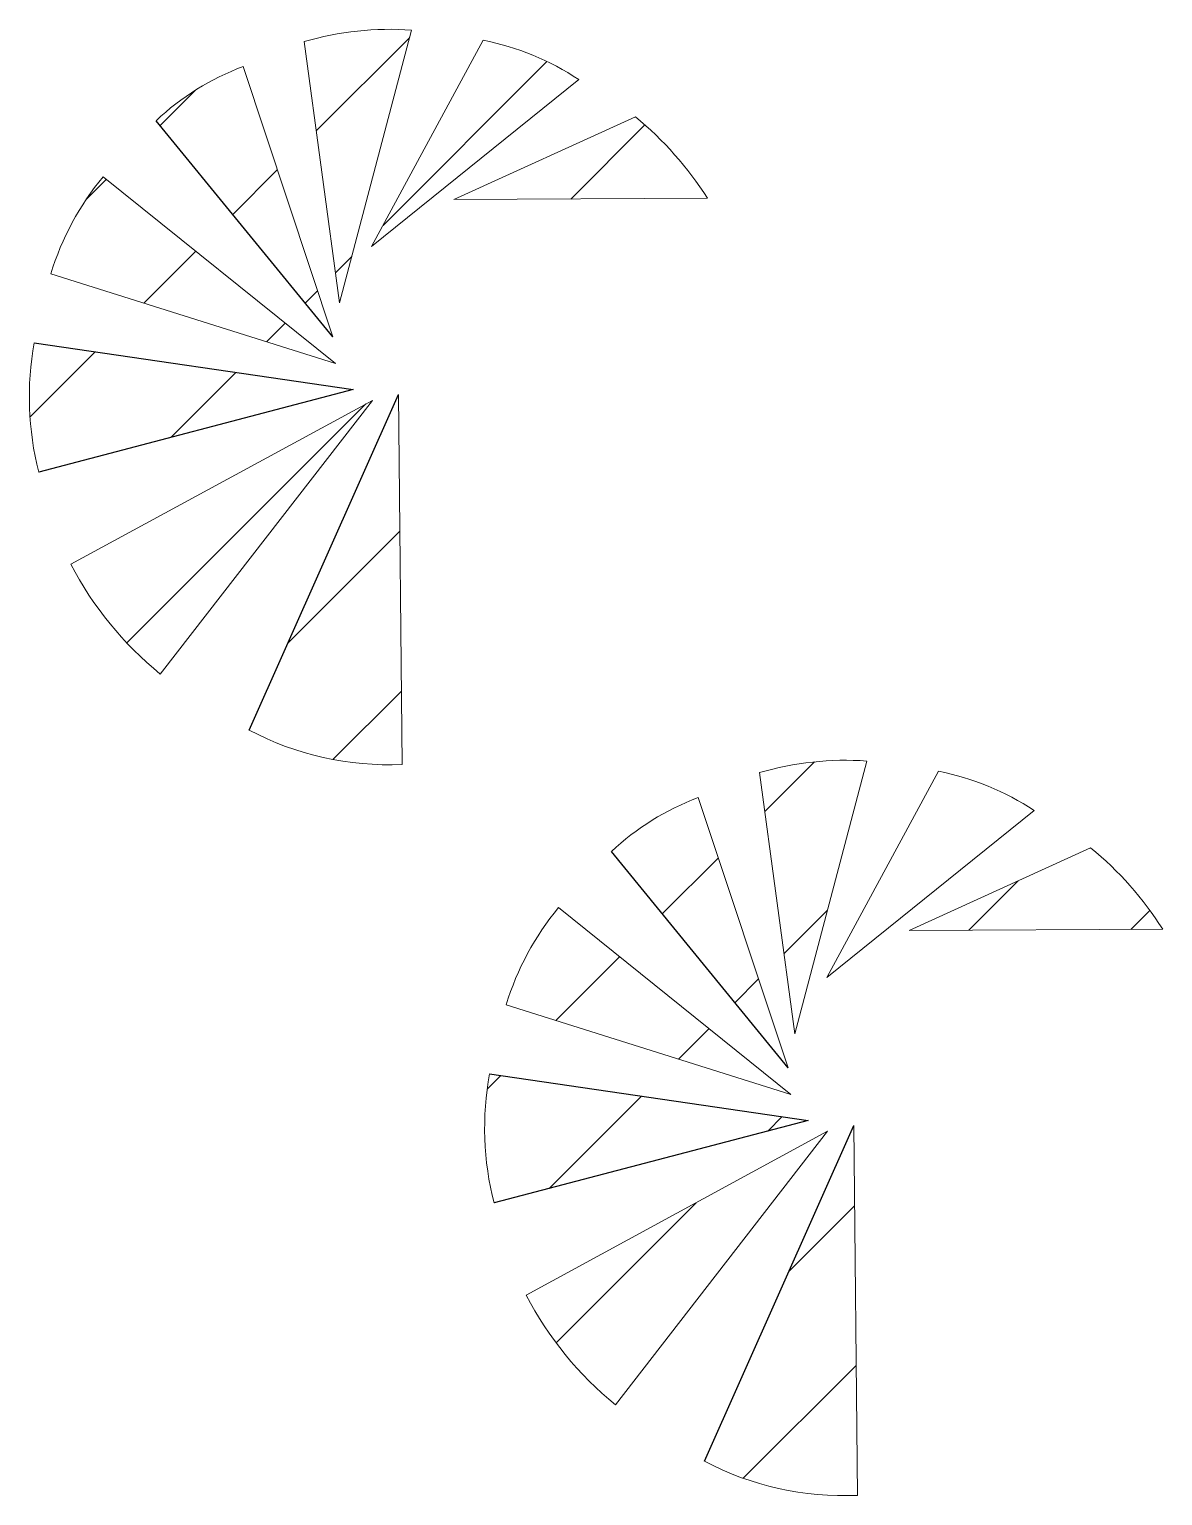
# Model space of a CAD drawing. Header units: millimetres. Extents: x 181 to 11123, y 138 to 690.
# Drawn here: x 11091.4 to 11122.94, y 648.79 to 689.61 of the extents above.
import ezdxf

# ---------------------------------------------------------------- set-up
doc = ezdxf.new("R2010")
doc.units = ezdxf.units.MM

# ---------------------------------------------------------------- blocks, each defined once
blk = doc.blocks.new('SW_HATCH_0')
at = {"color": 0, "linetype": 'Continuous', "lineweight": 18}
for p, q in [((0, 0), (-1.83, -1.83)), ((0.044, -4.446), (-3.095, -7.585))]:
    blk.add_line(p, q, dxfattribs=at)
blk = doc.blocks.new('SW_HATCH_1')
at = {"color": 0, "linetype": 'Continuous', "lineweight": 18}
blk.add_line((0, 0), (-3.896, -3.896), dxfattribs=at)
blk = doc.blocks.new('SW_HATCH_2')
at = {"color": 0, "linetype": 'Continuous', "lineweight": 18}
for p, q in [((0, 0), (-0.379, -0.379)), ((3.917, -0.573), (1.343, -3.147)), ((7.834, -1.146), (7.433, -1.548))]:
    blk.add_line(p, q, dxfattribs=at)
blk = doc.blocks.new('SW_HATCH_3')
at = {"color": 0, "linetype": 'Continuous', "lineweight": 18}
for p, q in [((0, 0), (-1.771, -1.771)), ((2.489, -2.001), (1.643, -2.847))]:
    blk.add_line(p, q, dxfattribs=at)
blk = doc.blocks.new('SW_HATCH_4')
at = {"color": 0, "linetype": 'Continuous', "lineweight": 18}
for p, q in [((0, 0), (-1.56, -1.56)), ((1.121, -3.369), (0.46, -4.03))]:
    blk.add_line(p, q, dxfattribs=at)
blk = doc.blocks.new('SW_HATCH_5')
at = {"color": 0, "linetype": 'Continuous', "lineweight": 18}
for p, q in [((0, 0), (-1.382, -1.382)), ((0.364, -4.126), (-0.847, -5.337))]:
    blk.add_line(p, q, dxfattribs=at)
blk = doc.blocks.new('SW_HATCH_6')
at = {"color": 0, "linetype": 'Continuous', "lineweight": 18}
for p, q in [((0, 0), (-1.374, -1.374)), ((3.668, -0.823), (3.14, -1.35))]:
    blk.add_line(p, q, dxfattribs=at)
blk = doc.blocks.new('SW_HATCH_7')
at = {"color": 0, "linetype": 'Continuous', "lineweight": 18}
for p, q in [((0, 0), (-3.116, -3.116)), ((0.044, -4.446), (-1.864, -6.354))]:
    blk.add_line(p, q, dxfattribs=at)
blk = doc.blocks.new('SW_HATCH_8')
at = {"color": 0, "linetype": 'Continuous', "lineweight": 18}
blk.add_line((0, 0), (-6.652, -6.652), dxfattribs=at)
blk = doc.blocks.new('SW_HATCH_9')
at = {"color": 0, "linetype": 'Continuous', "lineweight": 18}
for p, q in [((0, 0), (-1.815, -1.815)), ((3.917, -0.573), (2.111, -2.379))]:
    blk.add_line(p, q, dxfattribs=at)
blk = doc.blocks.new('SW_HATCH_10')
at = {"color": 0, "linetype": 'Continuous', "lineweight": 18}
for p, q in [((0, 0), (-0.562, -0.562)), ((2.489, -2.001), (1.045, -3.446)), ((4.978, -4.002), (4.459, -4.521))]:
    blk.add_line(p, q, dxfattribs=at)
blk = doc.blocks.new('SW_HATCH_11')
at = {"color": 0, "linetype": 'Continuous', "lineweight": 18}
for p, q in [((0, 0), (-0.992, -0.992)), ((2.27, -2.22), (1.028, -3.462)), ((3.391, -5.589), (3.048, -5.932))]:
    blk.add_line(p, q, dxfattribs=at)
blk = doc.blocks.new('SW_HATCH_12')
at = {"color": 0, "linetype": 'Continuous', "lineweight": 18}
for p, q in [((0, 0), (-2.598, -2.598)), ((-1.61, -6.1), (-2.063, -6.553))]:
    blk.add_line(p, q, dxfattribs=at)
blk = doc.blocks.new('SW_HATCH_13')
at = {"color": 0, "linetype": 'Continuous', "lineweight": 18}
blk.add_line((0, 0), (-4.562, -4.562), dxfattribs=at)
blk = doc.blocks.new('SW_HATCH_14')
at = {"color": 0, "linetype": 'Continuous', "lineweight": 18}
blk.add_line((0, 0), (-2.062, -2.062), dxfattribs=at)

msp = doc.modelspace()

# ---------------------------------------------------------------- linework, layer by layer
at = {"color": 179, "linetype": 'Continuous', "lineweight": 18, "true_color": 0x212142}
for p, q in [((11100.038, 681.991), (11102.042, 689.586)), ((11099.055, 689.265), (11100.038, 681.991)), ((11104.03, 689.306), (11100.929, 683.562)), ((11099.853, 681.044), (11097.351, 688.568)), ((11100.929, 683.562), (11106.696, 688.21)), ((11094.931, 687.064), (11099.853, 681.044)), ((11108.268, 687.171), (11103.22, 684.866)), ((11099.923, 680.308), (11093.459, 685.505)), ((11103.22, 684.866), (11110.272, 684.904)), ((11092.002, 682.804), (11099.923, 680.308)), ((11100.412, 679.581), (11091.539, 680.879)), ((11091.665, 677.284), (11100.412, 679.581)), ((11100.95, 679.279), (11092.561, 674.716)), ((11095.046, 671.661), (11100.95, 679.279)), ((11101.674, 679.443), (11097.521, 670.101)), ((11101.776, 669.146), (11101.674, 679.443)), ((11112.708, 661.643), (11114.712, 669.238)), ((11111.725, 668.917), (11112.708, 661.643)), ((11116.7, 668.958), (11113.6, 663.215)), ((11112.523, 660.697), (11110.021, 668.22)), ((11113.6, 663.215), (11119.366, 667.862)), ((11107.601, 666.716), (11112.523, 660.697)), ((11120.939, 666.823), (11115.89, 664.518)), ((11112.593, 659.96), (11106.129, 665.158)), ((11115.89, 664.518), (11122.943, 664.556)), ((11104.673, 662.456), (11112.593, 659.96)), ((11113.082, 659.233), (11104.21, 660.531)), ((11104.335, 656.936), (11113.082, 659.233)), ((11113.62, 658.932), (11105.231, 654.368)), ((11107.717, 651.313), (11113.62, 658.932)), ((11114.344, 659.096), (11110.191, 649.753)), ((11114.446, 648.798), (11114.344, 659.096))]:
    msp.add_line(p, q, dxfattribs=at)
at = {"color": 3, "true_color": 0x00ff00}
for p, q in [((11099.853, 681.044), (11094.931, 687.064)), ((11112.523, 660.697), (11107.601, 666.716))]:
    msp.add_line(p, q, dxfattribs=at)
at = {"color": 152, "linetype": 'Continuous', "lineweight": 18, "true_color": 0x0071e1}
for p, q in [((11093.459, 685.505), (11099.923, 680.308)), ((11099.923, 680.308), (11092.002, 682.804)), ((11106.129, 665.158), (11112.593, 659.96)), ((11112.593, 659.96), (11104.673, 662.456))]:
    msp.add_line(p, q, dxfattribs=at)
at = {"color": 2, "true_color": 0xffff00}
for p, q in [((11091.539, 680.879), (11100.412, 679.581)), ((11100.412, 679.581), (11091.665, 677.284)), ((11104.21, 660.531), (11113.082, 659.233)), ((11113.082, 659.233), (11104.335, 656.936))]:
    msp.add_line(p, q, dxfattribs=at)
at = {"color": 40, "linetype": 'Continuous', "lineweight": 18, "true_color": 0xffbf00}
for p, q in [((11092.561, 674.716), (11100.95, 679.279)), ((11100.95, 679.279), (11095.046, 671.661)), ((11105.231, 654.368), (11113.62, 658.932)), ((11113.62, 658.932), (11107.717, 651.313))]:
    msp.add_line(p, q, dxfattribs=at)
at = {"color": 1}
for p, q in [((11097.521, 670.101), (11101.674, 679.443)), ((11110.191, 649.753), (11114.344, 659.096))]:
    msp.add_line(p, q, dxfattribs=at)
at = {"color": 179, "linetype": 'Continuous', "lineweight": 18, "true_color": 0x212142}
for centre, radius, start, end in [((11101.446, 681.077), 8.53, 85.9928, 106.2807), ((11102.527, 681.859), 7.596, 56.7189, 78.5907), ((11099.849, 681.851), 7.167, 110.4041, 133.3327), ((11102.21, 679.796), 9.545, 32.3547, 50.5966), ((11099.582, 680.459), 7.934, 140.5104, 162.8158), ((11099.874, 679.37), 8.47, 169.7358, 194.2576), ((11101.253, 679.25), 9.804, 207.5515, 230.7239), ((11101.375, 677.319), 8.183, 241.9034, 272.8091), ((11114.116, 660.73), 8.53, 85.9928, 106.2807), ((11115.198, 661.512), 7.596, 56.7189, 78.5907), ((11112.519, 661.503), 7.167, 110.4041, 133.3327), ((11114.88, 659.448), 9.545, 32.3547, 50.5966), ((11112.253, 660.112), 7.934, 140.5104, 162.8158), ((11112.544, 659.022), 8.47, 169.7358, 194.2576), ((11113.923, 658.903), 9.804, 207.5515, 230.7239), ((11114.045, 656.971), 8.183, 241.9034, 272.8091)]:
    msp.add_arc(centre, radius, start, end, dxfattribs=at)

# ---------------------------------------------------------------- block references
at = {"color": 3, "linetype": 'Continuous', "lineweight": 18, "true_color": 0x00ff00}
for name, p in [('SW_HATCH_12', (11101.988, 689.381)), ('SW_HATCH_13', (11105.808, 688.711)), ('SW_HATCH_11', (11096.035, 687.918)), ('SW_HATCH_14', (11108.533, 686.945)), ('SW_HATCH_5', (11113.253, 669.215)), ('SW_HATCH_4', (11110.579, 666.541)), ('SW_HATCH_6', (11118.919, 665.901))]:
    msp.add_blockref(name, p, dxfattribs=at)
at = {"color": 152, "linetype": 'Continuous', "lineweight": 18, "true_color": 0x0071e1}
for name, p in [('SW_HATCH_10', (11093.549, 685.433)), ('SW_HATCH_3', (11107.829, 663.791))]:
    msp.add_blockref(name, p, dxfattribs=at)
at = {"color": 2, "linetype": 'Continuous', "lineweight": 18, "true_color": 0xffff00}
for name, p in [('SW_HATCH_9', (11093.237, 680.63)), ('SW_HATCH_2', (11104.523, 660.485))]:
    msp.add_blockref(name, p, dxfattribs=at)
at = {"color": 40, "linetype": 'Continuous', "lineweight": 18, "true_color": 0xffbf00}
for name, p in [('SW_HATCH_8', (11100.768, 679.181)), ('SW_HATCH_1', (11109.958, 656.94))]:
    msp.add_blockref(name, p, dxfattribs=at)
at = {"color": 1, "linetype": 'Continuous', "lineweight": 18}
for name, p in [('SW_HATCH_7', (11101.712, 675.634)), ('SW_HATCH_0', (11114.366, 656.858))]:
    msp.add_blockref(name, p, dxfattribs=at)

doc.saveas('drawing.dxf')
